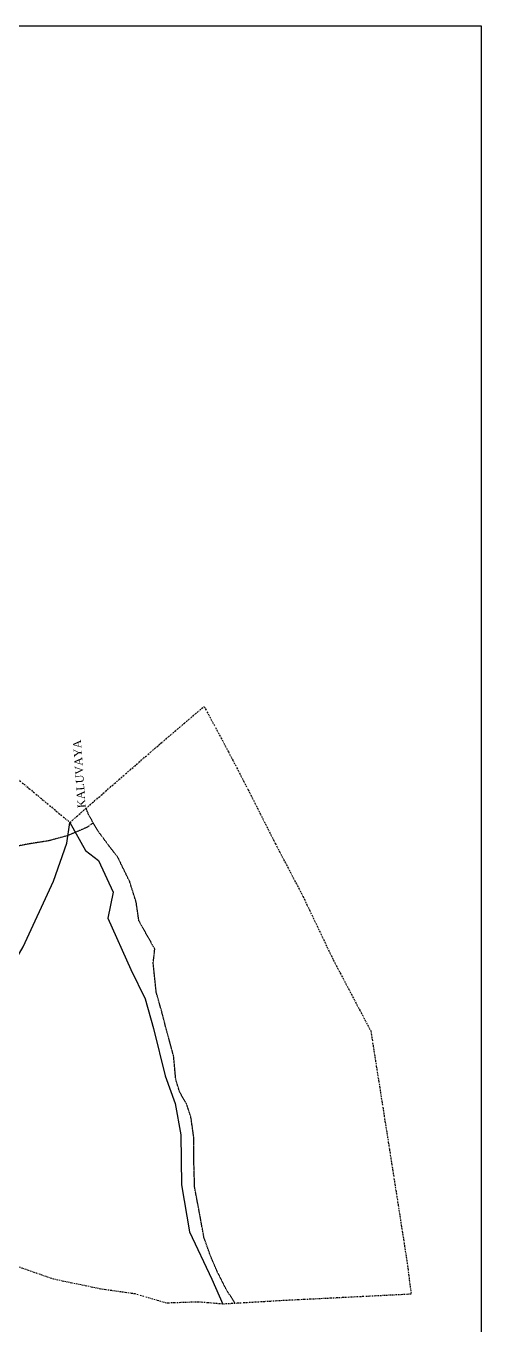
# Model space of a CAD drawing. Header units: inches. Extents: x -13 to 973, y -13 to 640.
# Drawn here: x 830.6 to 972.8, y 232.4 to 638.4 of the extents above; entities that cross this region are included whole.
import ezdxf

# ---------------------------------------------------------------- set-up
doc = ezdxf.new("R2010")
doc.units = ezdxf.units.IN
doc.header["$MEASUREMENT"] = 0
doc.linetypes.add('ACAD_ISO07W100', pattern=[3, 0, -3])
doc.linetypes.add('BORDER', pattern=[1.75, 0.5, -0.25, 0.5, -0.25, 0, -0.25])
doc.layers.add('FOOTPATH', color=150, linetype='ACAD_ISO07W100', lineweight=30)
doc.layers.add('VILL_BOUNDARY', color=6, linetype='BORDER', lineweight=30)
doc.layers.add('SURVEY_BND', color=7, linetype='Continuous')
doc.layers.add('SURVEY_NO', color=7, linetype='Continuous')
doc.styles.get("Standard").update_dxf_attribs({"font": 'TIMES.TTF'})

msp = doc.modelspace()

# ---------------------------------------------------------------- linework, layer by layer
at = {"lineweight": 30}
msp.add_lwpolyline([(-12.55, 638.35), (972.77, 638.35), (972.77, -12.89), (-12.55, -12.89)], close=True, dxfattribs=at)
at = {"layer": 'FOOTPATH', "ltscale": 0.0005}
for points in [[(895.8, 239.36), (892.98, 243.88), (890.32, 249.16), (888.29, 253.85), (886.17, 259.82), (884.88, 266.94), (883.26, 275.48), (883.01, 284.09), (883.05, 290.69), (882.1, 297.4), (880.73, 301.58), (878.61, 305.19), (877.37, 309.13), (876.7, 316.45), (874.3, 325.26), (872.97, 330.41), (871.26, 336.46), (870.31, 345.49), (870.81, 349.95), (865.83, 358.78), (864.99, 364.62), (862.96, 371), (859.26, 378.59), (856.65, 381.95), (852.86, 387.08), (850.08, 392.02), (849.36, 393.92)], [(851.57, 389.37), (849.58, 387.92), (843.78, 385.43), (837.67, 383.75), (831.2, 382.73), (823.67, 381.2), (819.26, 379.83), (812.18, 376.12), (805.57, 373.98), (797.17, 370.27), (793.45, 368.69), (791.95, 368.05), (774.44, 360.62), (765.79, 357.01), (755.71, 353.3), (744.58, 348.49), (733.84, 343.56), (727.98, 342.19), (724.93, 340.61), (717.75, 337.82)]]:
    msp.add_lwpolyline(points, dxfattribs=at)
at = {"layer": 'SURVEY_BND'}
for points in [[(821.18, 336.02), (829.72, 350.57), (839.13, 371.17), (843.27, 383.02), (844.29, 389.5)], [(844.29, 389.5), (849.11, 380.74), (853.21, 377.64), (857.84, 367.72), (856.13, 359.62), (863.31, 343.57), (867.79, 334.37), (870.44, 325.05), (874.08, 310.35), (877.2, 301.68), (878.95, 291.9), (879.17, 276.24), (881.68, 261.59), (888.66, 246.79), (892.12, 238.97)]]:
    msp.add_lwpolyline(points, dxfattribs=at)
at = {"layer": 'VILL_BOUNDARY'}
msp.add_lwpolyline([(822.27, 407.8), (844.29, 389.5), (860.27, 403.44), (872.18, 413.78), (886.24, 425.72), (893.84, 411.53), (899.95, 399.73), (908.48, 382.89), (917.13, 366.35), (926.61, 346.48), (938.32, 324.29), (944.14, 287.38), (949.55, 252.76), (950.94, 242.08), (910.75, 240.06), (892.12, 238.97), (884.45, 239.63), (874.52, 239.28), (864.67, 242.15), (853.95, 243.69), (839.31, 246.72), (827.8, 250.73)], dxfattribs=at)
msp.add_lwpolyline([(822.27, 407.8), (844.29, 389.5), (860.27, 403.44), (872.18, 413.78), (886.24, 425.72), (893.84, 411.53), (899.95, 399.73), (908.48, 382.89), (917.13, 366.35), (926.61, 346.48), (938.32, 324.29), (944.14, 287.38), (949.55, 252.76), (950.94, 242.08), (910.75, 240.06), (892.12, 238.97), (884.45, 239.63), (874.52, 239.28), (864.67, 242.15), (853.95, 243.69), (839.31, 246.72), (827.8, 250.73)], dxfattribs=at)

# ---------------------------------------------------------------- texts
at = {"layer": 'SURVEY_NO'}
msp.add_text('KALUVAYA', height=2.5, rotation=94.0111, dxfattribs=at).set_placement((849.21, 394.06))

doc.saveas('drawing.dxf')
